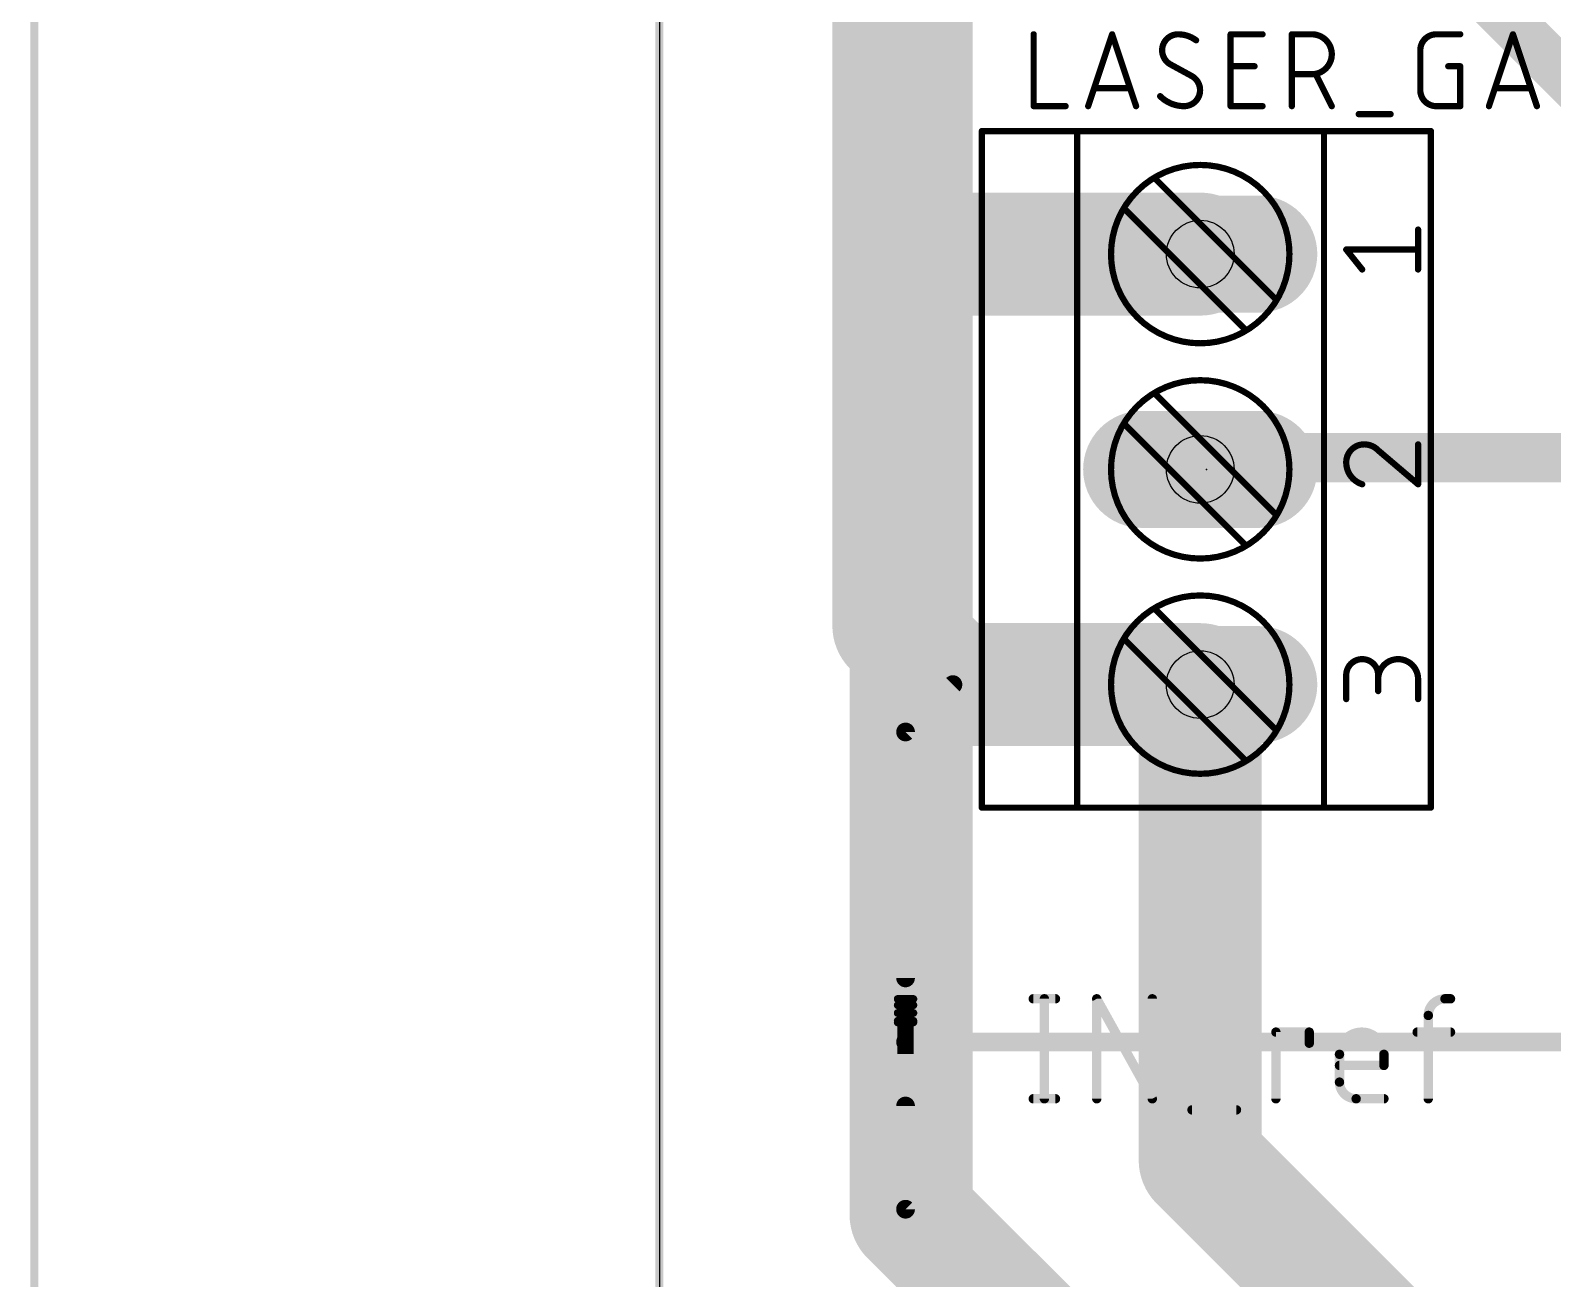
# Model space of a CAD drawing. Extents: x -13 to 157, y -166 to 8.
# Drawn here: x -10.22 to 14.52, y -45.85 to -25.55 of the extents above; entities that cross this region are included whole.
import ezdxf

# ---------------------------------------------------------------- set-up
doc = ezdxf.new("R2010")
doc.units = 0
for name, color, linetype in [('1', 12, 'CONTINUOUS'), ('16', 132, 'CONTINUOUS'), ('17', 110, 'CONTINUOUS'), ('20', 31, 'CONTINUOUS'), ('21', 253, 'CONTINUOUS'), ('23', 53, 'CONTINUOUS'), ('25', 253, 'CONTINUOUS'), ('29', 253, 'CONTINUOUS'), ('30', 253, 'CONTINUOUS'), ('44', 253, 'CONTINUOUS'), ('51', 253, 'CONTINUOUS')]:
    doc.layers.add(name, color=color, linetype=linetype)

# ---------------------------------------------------------------- blocks, each defined once
blk = doc.blocks.new('RECT')
blk.add_solid([(-0.5, -0.5), (0.5, -0.5), (-0.5, 0.5), (0.5, 0.5)])
blk = doc.blocks.new('LONGP100')
at = {"const_width": 1}
blk.add_lwpolyline([(-0.5, 0), (0.5, 0)], dxfattribs=at)
at = {"const_width": 0.5}
for points in [[(-0.5, 0.25, 1), (-0.5, -0.25)], [(0.5, -0.25, 1), (0.5, 0.25)]]:
    blk.add_lwpolyline(points, format="xyb", dxfattribs=at)

msp = doc.modelspace()

# ---------------------------------------------------------------- linework, layer by layer
at = {"layer": '1'}
for points, const_width in [([(3.81, -35.2298), (3.81, -24.13)], 2), ([(16.92, -28.5), (12.39, -23.97)], 0.8), ([(8.79, -32.6898), (8.9798, -32.5)], 0.8), ([(15.92, -32.5), (8.9798, -32.5)], 0.8), ([(4.77, -36.1898), (3.81, -35.2298)], 2), ([(8.79, -36.1898), (4.77, -36.1898)], 2), ([(4, -36.9598), (4.77, -36.1898)], 0.3048), ([(4, -40.9586), (4, -36.9598)], 0.3048), ([(3.873, -42.1905), (3.873, -41.2951)], 0.0127), ([(3.873, -41.2951), (4.127, -41.2951)], 0.0127), ([(3.873, -41.3004), (4.127, -41.3004)], 0.0127), ([(3.873, -41.3131), (4.127, -41.3131)], 0.0127), ([(3.873, -41.3258), (4.127, -41.3258)], 0.0127), ([(4.127, -41.2951), (4.127, -42.1905)], 0.0127), ([(3.873, -41.3385), (4.127, -41.3385)], 0.0127), ([(3.873, -41.3512), (4.127, -41.3512)], 0.0127), ([(3.873, -41.3639), (4.127, -41.3639)], 0.0127), ([(3.873, -41.3766), (4.127, -41.3766)], 0.0127), ([(3.873, -41.3893), (4.127, -41.3893)], 0.0127), ([(3.873, -41.402), (4.127, -41.402)], 0.0127), ([(3.873, -41.4147), (4.127, -41.4147)], 0.0127), ([(3.873, -41.4274), (4.127, -41.4274)], 0.0127), ([(3.873, -41.4401), (4.127, -41.4401)], 0.0127), ([(3.873, -41.4528), (4.127, -41.4528)], 0.0127), ([(3.873, -41.4655), (4.127, -41.4655)], 0.0127), ([(3.873, -41.4782), (4.127, -41.4782)], 0.0127), ([(3.873, -41.4909), (4.127, -41.4909)], 0.0127), ([(3.873, -41.5036), (4.127, -41.5036)], 0.0127), ([(3.873, -41.5163), (4.127, -41.5163)], 0.0127), ([(3.873, -41.529), (4.127, -41.529)], 0.0127), ([(3.873, -41.5417), (4.127, -41.5417)], 0.0127), ([(3.873, -41.5544), (4.127, -41.5544)], 0.0127), ([(3.873, -41.5671), (4.127, -41.5671)], 0.0127), ([(3.873, -41.5798), (4.127, -41.5798)], 0.0127), ([(3.873, -41.5925), (4.127, -41.5925)], 0.0127), ([(3.873, -41.6052), (4.127, -41.6052)], 0.0127), ([(3.873, -41.6179), (4.127, -41.6179)], 0.0127), ([(3.873, -41.6306), (4.127, -41.6306)], 0.0127), ([(3.873, -41.6433), (4.127, -41.6433)], 0.0127), ([(3.873, -41.656), (4.127, -41.656)], 0.0127), ([(3.873, -41.6687), (4.127, -41.6687)], 0.0127), ([(3.873, -41.6814), (4.127, -41.6814)], 0.0127), ([(3.873, -41.6941), (4.127, -41.6941)], 0.0127), ([(3.873, -41.7068), (4.127, -41.7068)], 0.0127), ([(3.873, -41.7195), (4.127, -41.7195)], 0.0127), ([(3.873, -41.7322), (4.127, -41.7322)], 0.0127), ([(3.873, -41.7449), (4.127, -41.7449)], 0.0127), ([(3.873, -41.7576), (4.127, -41.7576)], 0.0127), ([(3.873, -41.7703), (4.127, -41.7703)], 0.0127), ([(3.873, -41.783), (4.127, -41.783)], 0.0127), ([(3.873, -41.7957), (4.127, -41.7957)], 0.0127), ([(3.873, -41.8084), (4.127, -41.8084)], 0.0127), ([(4, -42), (15.42, -42)], 0.3048), ([(3.873, -41.8211), (4.127, -41.8211)], 0.0127), ([(3.873, -41.8338), (4.127, -41.8338)], 0.0127), ([(3.873, -41.8465), (4.127, -41.8465)], 0.0127), ([(3.873, -41.8592), (4.127, -41.8592)], 0.0127), ([(3.873, -41.8719), (4.127, -41.8719)], 0.0127), ([(3.873, -41.8846), (4.127, -41.8846)], 0.0127), ([(3.873, -41.8973), (4.127, -41.8973)], 0.0127), ([(3.873, -41.91), (4.127, -41.91)], 0.0127), ([(3.873, -41.9227), (4.127, -41.9227)], 0.0127), ([(3.873, -41.9354), (4.127, -41.9354)], 0.0127), ([(3.873, -41.9481), (4.127, -41.9481)], 0.0127), ([(3.873, -41.9608), (4.127, -41.9608)], 0.0127), ([(3.873, -41.9735), (4.127, -41.9735)], 0.0127), ([(3.873, -41.9862), (4.127, -41.9862)], 0.0127), ([(3.873, -41.9989), (4.127, -41.9989)], 0.0127), ([(3.873, -42.0116), (4.127, -42.0116)], 0.0127), ([(3.873, -42.0243), (4.127, -42.0243)], 0.0127), ([(3.873, -42.037), (4.127, -42.037)], 0.0127), ([(3.873, -42.0497), (4.127, -42.0497)], 0.0127), ([(3.873, -42.0624), (4.127, -42.0624)], 0.0127), ([(3.873, -42.0751), (4.127, -42.0751)], 0.0127), ([(3.873, -42.0878), (4.127, -42.0878)], 0.0127), ([(3.873, -42.1005), (4.127, -42.1005)], 0.0127), ([(3.873, -42.1132), (4.127, -42.1132)], 0.0127), ([(3.873, -42.1259), (4.127, -42.1259)], 0.0127), ([(3.873, -42.1386), (4.127, -42.1386)], 0.0127), ([(3.873, -42.1513), (4.127, -42.1513)], 0.0127), ([(3.873, -42.164), (4.127, -42.164)], 0.0127), ([(3.873, -42.1767), (4.127, -42.1767)], 0.0127), ([(3.873, -42.1894), (4.127, -42.1894)], 0.0127), ([(4.127, -42.1905), (3.873, -42.1905)], 0.0127), ([(4, -43.0414), (4, -44.7198)], 0.3048), ([(8.79, -49.5098), (4, -44.7198)], 0.3048)]:
    msp.add_lwpolyline(points, dxfattribs=dict(at, const_width=const_width))
for points, const_width in [([(8.9798, -32.3, 1), (8.9798, -32.7)], 0.4), ([(9.1212, -32.6414, 1), (8.8384, -32.3586)], 0.4), ([(8.6486, -32.5484, 1), (8.9314, -32.8312)], 0.4), ([(4.1636, -34.8762, 1), (3.4564, -35.5834)], 1), ([(3.31, -35.2298, 1), (4.31, -35.2298)], 1), ([(4.77, -35.6898, 1), (4.77, -36.6898)], 1), ([(4.4164, -36.5434, 1), (5.1236, -35.8362)], 1), ([(8.79, -36.6898, 1), (8.79, -35.6898)], 1), ([(4.8239, -36.2437, 1), (4.7161, -36.1359)], 0.1524), ([(4.0762, -36.9598, 1), (3.9238, -36.9598)], 0.1524), ([(3.9461, -36.9059, 1), (4.0539, -37.0137)], 0.1524), ([(3.9238, -40.9586, 1), (4.0762, -40.9586)], 0.1524), ([(3.8762, -41.2951, 1), (3.8698, -41.2951)], 0.0064), ([(3.873, -41.2972, 1), (3.873, -41.3036)], 0.0064), ([(3.873, -41.3099, 1), (3.873, -41.3163)], 0.0064), ([(3.873, -41.3226, 1), (3.873, -41.329)], 0.0064), ([(3.873, -41.292, 1), (3.873, -41.2983)], 0.0064), ([(4.1302, -41.2951, 1), (4.1238, -41.2951)], 0.0064), ([(4.127, -41.2983, 1), (4.127, -41.292)], 0.0064), ([(4.127, -41.3036, 1), (4.127, -41.2972)], 0.0064), ([(4.127, -41.3163, 1), (4.127, -41.3099)], 0.0064), ([(4.127, -41.329, 1), (4.127, -41.3226)], 0.0064), ([(3.873, -41.3353, 1), (3.873, -41.3417)], 0.0064), ([(3.873, -41.348, 1), (3.873, -41.3544)], 0.0064), ([(3.873, -41.3607, 1), (3.873, -41.3671)], 0.0064), ([(3.873, -41.3734, 1), (3.873, -41.3798)], 0.0064), ([(3.873, -41.3861, 1), (3.873, -41.3925)], 0.0064), ([(3.873, -41.3988, 1), (3.873, -41.4052)], 0.0064), ([(3.873, -41.4115, 1), (3.873, -41.4179)], 0.0064), ([(3.873, -41.4242, 1), (3.873, -41.4306)], 0.0064), ([(3.873, -41.4369, 1), (3.873, -41.4433)], 0.0064), ([(3.873, -41.4496, 1), (3.873, -41.456)], 0.0064), ([(3.873, -41.4623, 1), (3.873, -41.4687)], 0.0064), ([(3.873, -41.475, 1), (3.873, -41.4814)], 0.0064), ([(3.873, -41.4877, 1), (3.873, -41.4941)], 0.0064), ([(3.873, -41.5004, 1), (3.873, -41.5068)], 0.0064), ([(3.873, -41.5131, 1), (3.873, -41.5195)], 0.0064), ([(3.873, -41.5258, 1), (3.873, -41.5322)], 0.0064), ([(3.873, -41.5385, 1), (3.873, -41.5449)], 0.0064), ([(3.873, -41.5512, 1), (3.873, -41.5576)], 0.0064), ([(3.873, -41.5639, 1), (3.873, -41.5703)], 0.0064), ([(4.127, -41.3417, 1), (4.127, -41.3353)], 0.0064), ([(4.127, -41.3544, 1), (4.127, -41.348)], 0.0064), ([(4.127, -41.3671, 1), (4.127, -41.3607)], 0.0064), ([(4.127, -41.3798, 1), (4.127, -41.3734)], 0.0064), ([(4.127, -41.3925, 1), (4.127, -41.3861)], 0.0064), ([(4.127, -41.4052, 1), (4.127, -41.3988)], 0.0064), ([(4.127, -41.4179, 1), (4.127, -41.4115)], 0.0064), ([(4.127, -41.4306, 1), (4.127, -41.4242)], 0.0064), ([(4.127, -41.4433, 1), (4.127, -41.4369)], 0.0064), ([(4.127, -41.456, 1), (4.127, -41.4496)], 0.0064), ([(4.127, -41.4687, 1), (4.127, -41.4623)], 0.0064), ([(4.127, -41.4814, 1), (4.127, -41.475)], 0.0064), ([(4.127, -41.4941, 1), (4.127, -41.4877)], 0.0064), ([(4.127, -41.5068, 1), (4.127, -41.5004)], 0.0064), ([(4.127, -41.5195, 1), (4.127, -41.5131)], 0.0064), ([(4.127, -41.5322, 1), (4.127, -41.5258)], 0.0064), ([(4.127, -41.5449, 1), (4.127, -41.5385)], 0.0064), ([(4.127, -41.5576, 1), (4.127, -41.5512)], 0.0064), ([(4.127, -41.5703, 1), (4.127, -41.5639)], 0.0064), ([(3.873, -41.5766, 1), (3.873, -41.583)], 0.0064), ([(3.873, -41.5893, 1), (3.873, -41.5957)], 0.0064), ([(3.873, -41.602, 1), (3.873, -41.6084)], 0.0064), ([(3.873, -41.6147, 1), (3.873, -41.6211)], 0.0064), ([(3.873, -41.6274, 1), (3.873, -41.6338)], 0.0064), ([(3.873, -41.6401, 1), (3.873, -41.6465)], 0.0064), ([(3.873, -41.6528, 1), (3.873, -41.6592)], 0.0064), ([(3.873, -41.6655, 1), (3.873, -41.6719)], 0.0064), ([(3.873, -41.6782, 1), (3.873, -41.6846)], 0.0064), ([(3.873, -41.6909, 1), (3.873, -41.6973)], 0.0064), ([(3.873, -41.7036, 1), (3.873, -41.71)], 0.0064), ([(3.873, -41.7163, 1), (3.873, -41.7227)], 0.0064), ([(3.873, -41.729, 1), (3.873, -41.7354)], 0.0064), ([(3.873, -41.7417, 1), (3.873, -41.7481)], 0.0064), ([(3.873, -41.7544, 1), (3.873, -41.7608)], 0.0064), ([(3.873, -41.7671, 1), (3.873, -41.7735)], 0.0064), ([(3.873, -41.7798, 1), (3.873, -41.7862)], 0.0064), ([(3.873, -41.7925, 1), (3.873, -41.7989)], 0.0064), ([(3.873, -41.8052, 1), (3.873, -41.8116)], 0.0064), ([(4.127, -41.583, 1), (4.127, -41.5766)], 0.0064), ([(4.127, -41.5957, 1), (4.127, -41.5893)], 0.0064), ([(4.127, -41.6084, 1), (4.127, -41.602)], 0.0064), ([(4.127, -41.6211, 1), (4.127, -41.6147)], 0.0064), ([(4.127, -41.6338, 1), (4.127, -41.6274)], 0.0064), ([(4.127, -41.6465, 1), (4.127, -41.6401)], 0.0064), ([(4.127, -41.6592, 1), (4.127, -41.6528)], 0.0064), ([(4.127, -41.6719, 1), (4.127, -41.6655)], 0.0064), ([(4.127, -41.6846, 1), (4.127, -41.6782)], 0.0064), ([(4.127, -41.6973, 1), (4.127, -41.6909)], 0.0064), ([(4.127, -41.71, 1), (4.127, -41.7036)], 0.0064), ([(4.127, -41.7227, 1), (4.127, -41.7163)], 0.0064), ([(4.127, -41.7354, 1), (4.127, -41.729)], 0.0064), ([(4.127, -41.7481, 1), (4.127, -41.7417)], 0.0064), ([(4.127, -41.7608, 1), (4.127, -41.7544)], 0.0064), ([(4.127, -41.7735, 1), (4.127, -41.7671)], 0.0064), ([(4.127, -41.7862, 1), (4.127, -41.7798)], 0.0064), ([(4.127, -41.7989, 1), (4.127, -41.7925)], 0.0064), ([(4.127, -41.8116, 1), (4.127, -41.8052)], 0.0064), ([(4, -41.9238, 1), (4, -42.0762)], 0.1524), ([(3.873, -41.8179, 1), (3.873, -41.8243)], 0.0064), ([(3.873, -41.8306, 1), (3.873, -41.837)], 0.0064), ([(3.873, -41.8433, 1), (3.873, -41.8497)], 0.0064), ([(3.873, -41.856, 1), (3.873, -41.8624)], 0.0064), ([(3.873, -41.8687, 1), (3.873, -41.8751)], 0.0064), ([(3.873, -41.8814, 1), (3.873, -41.8878)], 0.0064), ([(3.873, -41.8941, 1), (3.873, -41.9005)], 0.0064), ([(3.873, -41.9068, 1), (3.873, -41.9132)], 0.0064), ([(3.873, -41.9195, 1), (3.873, -41.9259)], 0.0064), ([(3.873, -41.9322, 1), (3.873, -41.9386)], 0.0064), ([(3.873, -41.9449, 1), (3.873, -41.9513)], 0.0064), ([(3.873, -41.9576, 1), (3.873, -41.964)], 0.0064), ([(3.873, -41.9703, 1), (3.873, -41.9767)], 0.0064), ([(3.873, -41.983, 1), (3.873, -41.9894)], 0.0064), ([(3.873, -41.9957, 1), (3.873, -42.0021)], 0.0064), ([(3.873, -42.0084, 1), (3.873, -42.0148)], 0.0064), ([(3.873, -42.0211, 1), (3.873, -42.0275)], 0.0064), ([(3.873, -42.0338, 1), (3.873, -42.0402)], 0.0064), ([(3.873, -42.0465, 1), (3.873, -42.0529)], 0.0064), ([(3.873, -42.0592, 1), (3.873, -42.0656)], 0.0064), ([(4.127, -41.8243, 1), (4.127, -41.8179)], 0.0064), ([(4.127, -41.837, 1), (4.127, -41.8306)], 0.0064), ([(4.127, -41.8497, 1), (4.127, -41.8433)], 0.0064), ([(4.127, -41.8624, 1), (4.127, -41.856)], 0.0064), ([(4.127, -41.8751, 1), (4.127, -41.8687)], 0.0064), ([(4.127, -41.8878, 1), (4.127, -41.8814)], 0.0064), ([(4.127, -41.9005, 1), (4.127, -41.8941)], 0.0064), ([(4.127, -41.9132, 1), (4.127, -41.9068)], 0.0064), ([(4.127, -41.9259, 1), (4.127, -41.9195)], 0.0064), ([(4.127, -41.9386, 1), (4.127, -41.9322)], 0.0064), ([(4.127, -41.9513, 1), (4.127, -41.9449)], 0.0064), ([(4.127, -41.964, 1), (4.127, -41.9576)], 0.0064), ([(4.127, -41.9767, 1), (4.127, -41.9703)], 0.0064), ([(4.127, -41.9894, 1), (4.127, -41.983)], 0.0064), ([(4.127, -42.0021, 1), (4.127, -41.9957)], 0.0064), ([(4.127, -42.0148, 1), (4.127, -42.0084)], 0.0064), ([(4.127, -42.0275, 1), (4.127, -42.0211)], 0.0064), ([(4.127, -42.0402, 1), (4.127, -42.0338)], 0.0064), ([(4.127, -42.0529, 1), (4.127, -42.0465)], 0.0064), ([(4.127, -42.0656, 1), (4.127, -42.0592)], 0.0064), ([(3.873, -42.0719, 1), (3.873, -42.0783)], 0.0064), ([(3.873, -42.0846, 1), (3.873, -42.091)], 0.0064), ([(3.873, -42.0973, 1), (3.873, -42.1037)], 0.0064), ([(3.873, -42.11, 1), (3.873, -42.1164)], 0.0064), ([(3.873, -42.1227, 1), (3.873, -42.1291)], 0.0064), ([(3.873, -42.1354, 1), (3.873, -42.1418)], 0.0064), ([(3.873, -42.1481, 1), (3.873, -42.1545)], 0.0064), ([(3.873, -42.1608, 1), (3.873, -42.1672)], 0.0064), ([(3.873, -42.1735, 1), (3.873, -42.1799)], 0.0064), ([(3.873, -42.1862, 1), (3.873, -42.1926)], 0.0064), ([(3.873, -42.1873, 1), (3.873, -42.1937)], 0.0064), ([(3.8698, -42.1905, 1), (3.8762, -42.1905)], 0.0064), ([(4.1238, -42.1905, 1), (4.1302, -42.1905)], 0.0064), ([(4.127, -42.0783, 1), (4.127, -42.0719)], 0.0064), ([(4.127, -42.091, 1), (4.127, -42.0846)], 0.0064), ([(4.127, -42.1037, 1), (4.127, -42.0973)], 0.0064), ([(4.127, -42.1164, 1), (4.127, -42.11)], 0.0064), ([(4.127, -42.1291, 1), (4.127, -42.1227)], 0.0064), ([(4.127, -42.1418, 1), (4.127, -42.1354)], 0.0064), ([(4.127, -42.1545, 1), (4.127, -42.1481)], 0.0064), ([(4.127, -42.1672, 1), (4.127, -42.1608)], 0.0064), ([(4.127, -42.1799, 1), (4.127, -42.1735)], 0.0064), ([(4.127, -42.1926, 1), (4.127, -42.1862)], 0.0064), ([(4.127, -42.1937, 1), (4.127, -42.1873)], 0.0064), ([(4.0762, -43.0414, 1), (3.9238, -43.0414)], 0.1524), ([(4.0539, -44.6659, 1), (3.9461, -44.7737)], 0.1524), ([(3.9238, -44.7198, 1), (4.0762, -44.7198)], 0.1524)]:
    msp.add_lwpolyline(points, format="xyb", dxfattribs=dict(at, const_width=const_width))
at = {"layer": '16', "const_width": 2}
for points in [[(4.09, -29), (4.09, -18.6578)], [(4.09, -44.8098), (4.09, -29)], [(4.2798, -29.1898), (4.09, -29)], [(8.79, -29.1898), (4.2798, -29.1898)], [(8.79, -36.1898), (8.79, -43.9222)], [(8.79, -43.9222), (12.99, -48.1222)], [(8.79, -49.5098), (4.09, -44.8098)]]:
    msp.add_lwpolyline(points, dxfattribs=at)
at = {"layer": '16', "const_width": 1}
for points in [[(4.4436, -28.6464, 1), (3.7364, -29.3536)], [(4.59, -29, 1), (3.59, -29)], [(4.2798, -28.6898, 1), (4.2798, -29.6898)], [(8.79, -29.6898, 1), (8.79, -28.6898)], [(3.9262, -29.5434, 1), (4.6334, -28.8362)], [(3.59, -29, 1), (4.59, -29)], [(9.29, -36.1898, 1), (8.29, -36.1898)], [(9.1436, -43.5686, 1), (8.4364, -44.2757)], [(8.29, -43.9222, 1), (9.29, -43.9222)], [(4.4436, -44.4562, 1), (3.7364, -45.1634)], [(3.59, -44.8098, 1), (4.59, -44.8098)]]:
    msp.add_lwpolyline(points, format="xyb", dxfattribs=at)
at = {"layer": '20'}
msp.add_line((0, 0), (0, -132), dxfattribs=at)
at = {"layer": '21', "const_width": 0.1016}
for points in [[(5.24, -27.1898), (5.24, -38.1898)], [(5.54, -27.1898), (5.24, -27.1898)], [(5.979, -27.1898), (5.54, -27.1898)], [(6.7907, -27.1898), (5.979, -27.1898)], [(6.7907, -38.1898), (6.7907, -27.1898)], [(7.2737, -27.1898), (6.7907, -27.1898)], [(7.2737, -27.1898), (10.3267, -27.1898)], [(10.8023, -27.1898), (10.3267, -27.1898)], [(12.54, -27.1898), (10.8023, -27.1898)], [(10.8023, -27.1898), (10.8023, -38.1898)], [(12.54, -27.1898), (12.54, -38.1898)], [(12.3317, -29.4397), (12.3317, -28.7906)], [(11.4229, -29.4397), (11.1633, -29.1152)], [(11.1633, -29.1152), (12.3317, -29.1152)], [(9.501, -30.3958), (9.495, -30.3898)], [(11.6826, -32.3805), (12.3317, -32.9322)], [(12.3317, -32.9322), (12.3317, -32.2831)], [(9.501, -33.8958), (9.495, -33.8898)], [(11.1633, -36.4247), (11.1633, -36.0352)], [(11.6826, -36.0352), (11.6826, -36.2949)], [(12.3317, -36.4247), (12.3317, -36.1002)], [(9.501, -37.3958), (9.495, -37.3898)], [(5.54, -38.1898), (5.24, -38.1898)], [(5.979, -38.1898), (5.54, -38.1898)], [(6.7907, -38.1898), (5.979, -38.1898)], [(7.2737, -38.1898), (6.7907, -38.1898)], [(7.2737, -38.1898), (10.3267, -38.1898)], [(10.3267, -38.1898), (10.8023, -38.1898)], [(12.54, -38.1898), (10.8023, -38.1898)]]:
    msp.add_lwpolyline(points, dxfattribs=at)
at = {"layer": '21'}
for points, const_width in [([(5.2654, -27.1898, 1), (5.2146, -27.1898)], 0.0508), ([(5.24, -27.1644, 1), (5.24, -27.2152)], 0.0508), ([(5.54, -27.1644, 1), (5.54, -27.2152)], 0.0508), ([(5.54, -27.2152, 1), (5.54, -27.1644)], 0.0508), ([(5.979, -27.1644, 1), (5.979, -27.2152)], 0.0508), ([(5.979, -27.2152, 1), (5.979, -27.1644)], 0.0508), ([(6.8161, -27.1898, 1), (6.7653, -27.1898)], 0.0508), ([(6.7907, -27.1644, 1), (6.7907, -27.2152)], 0.0508), ([(6.7907, -27.2152, 1), (6.7907, -27.1644)], 0.0508), ([(7.2737, -27.1644, 1), (7.2737, -27.2152)], 0.0508), ([(7.2737, -27.2152, 1), (7.2737, -27.1644)], 0.0508), ([(10.3267, -27.1644, 1), (10.3267, -27.2152)], 0.0508), ([(10.3267, -27.2152, 1), (10.3267, -27.1644)], 0.0508), ([(10.8023, -27.1644, 1), (10.8023, -27.2152)], 0.0508), ([(10.8277, -27.1898, 1), (10.7769, -27.1898)], 0.0508), ([(10.8023, -27.2152, 1), (10.8023, -27.1644)], 0.0508), ([(12.5654, -27.1898, 1), (12.5146, -27.1898)], 0.0508), ([(12.54, -27.2152, 1), (12.54, -27.1644)], 0.0508), ([(8.79, -30.6398, 1), (8.79, -27.7398, 1), (8.79, -30.6398)], 0.1016), ([(12.3571, -28.7906, 1), (12.3063, -28.7906)], 0.0508), ([(11.1831, -29.0993, 1), (11.1435, -29.131)], 0.0508), ([(11.1633, -29.0898, 1), (11.1633, -29.1406)], 0.0508), ([(12.3317, -29.1406, 1), (12.3317, -29.0898)], 0.0508), ([(11.4031, -29.4556, 1), (11.4428, -29.4238)], 0.0508), ([(12.3063, -29.4397, 1), (12.3571, -29.4397)], 0.0508), ([(9.513, -30.3718, 1), (9.477, -30.4078)], 0.0508), ([(9.483, -30.4138, 1), (9.519, -30.3778)], 0.0508), ([(8.79, -34.1398, 1), (8.79, -31.2398, 1), (8.79, -34.1398)], 0.1016), ([(11.4554, -32.2831, 0.4142), (11.1633, -32.5752)], 0.1016), ([(11.6826, -32.3805, 0.2053), (11.4554, -32.2831)], 0.1016), ([(11.4554, -32.2577, 1), (11.4554, -32.3085)], 0.0508), ([(11.4554, -32.3085, 1), (11.4554, -32.2577)], 0.0508), ([(11.699, -32.3611, 1), (11.6661, -32.3998)], 0.0508), ([(11.6642, -32.398, 1), (11.701, -32.3629)], 0.0508), ([(12.3571, -32.2831, 1), (12.3063, -32.2831)], 0.0508), ([(11.1633, -32.5752, 0.3252), (11.4229, -32.9322)], 0.1016), ([(11.1887, -32.5752, 1), (11.1379, -32.5752)], 0.0508), ([(11.1379, -32.5752, 1), (11.1887, -32.5752)], 0.0508), ([(11.4151, -32.9564, 1), (11.4308, -32.908)], 0.0508), ([(12.3063, -32.9322, 1), (12.3571, -32.9322)], 0.0508), ([(12.3152, -32.9516, 1), (12.3482, -32.9129)], 0.0508), ([(9.513, -33.8718, 1), (9.477, -33.9078)], 0.0508), ([(9.483, -33.9138, 1), (9.519, -33.8778)], 0.0508), ([(8.79, -37.6398, 1), (8.79, -34.7398, 1), (8.79, -37.6398)], 0.1016), ([(11.6826, -36.0352, 1), (11.1633, -36.0352)], 0.1016), ([(12.3317, -36.1002, 1), (11.6826, -36.1002)], 0.1016), ([(11.1887, -36.0352, 1), (11.1379, -36.0352)], 0.0508), ([(11.1379, -36.0352, 1), (11.1887, -36.0352)], 0.0508), ([(11.708, -36.0352, 1), (11.6572, -36.0352)], 0.0508), ([(11.6572, -36.0352, 1), (11.708, -36.0352)], 0.0508), ([(11.6572, -36.1002, 1), (11.708, -36.1002)], 0.0508), ([(12.3571, -36.1002, 1), (12.3063, -36.1002)], 0.0508), ([(12.3063, -36.1002, 1), (12.3571, -36.1002)], 0.0508), ([(11.6572, -36.2949, 1), (11.708, -36.2949)], 0.0508), ([(11.1379, -36.4247, 1), (11.1887, -36.4247)], 0.0508), ([(12.3063, -36.4247, 1), (12.3571, -36.4247)], 0.0508), ([(9.513, -37.3718, 1), (9.477, -37.4078)], 0.0508), ([(9.483, -37.4138, 1), (9.519, -37.3778)], 0.0508), ([(5.24, -38.1644, 1), (5.24, -38.2152)], 0.0508), ([(5.2146, -38.1898, 1), (5.2654, -38.1898)], 0.0508), ([(5.54, -38.1644, 1), (5.54, -38.2152)], 0.0508), ([(5.54, -38.2152, 1), (5.54, -38.1644)], 0.0508), ([(5.979, -38.1644, 1), (5.979, -38.2152)], 0.0508), ([(5.979, -38.2152, 1), (5.979, -38.1644)], 0.0508), ([(6.7907, -38.1644, 1), (6.7907, -38.2152)], 0.0508), ([(6.7653, -38.1898, 1), (6.8161, -38.1898)], 0.0508), ([(6.7907, -38.2152, 1), (6.7907, -38.1644)], 0.0508), ([(7.2737, -38.1644, 1), (7.2737, -38.2152)], 0.0508), ([(7.2737, -38.2152, 1), (7.2737, -38.1644)], 0.0508), ([(10.3267, -38.1644, 1), (10.3267, -38.2152)], 0.0508), ([(10.3267, -38.2152, 1), (10.3267, -38.1644)], 0.0508), ([(10.8023, -38.1644, 1), (10.8023, -38.2152)], 0.0508), ([(10.7769, -38.1898, 1), (10.8277, -38.1898)], 0.0508), ([(10.8023, -38.2152, 1), (10.8023, -38.1644)], 0.0508), ([(12.5146, -38.1898, 1), (12.5654, -38.1898)], 0.0508), ([(12.54, -38.2152, 1), (12.54, -38.1644)], 0.0508)]:
    msp.add_lwpolyline(points, format="xyb", dxfattribs=dict(at, const_width=const_width))
at = {"layer": '23'}
for p in [(8.89, -32.6898), (4, -42)]:
    msp.add_point(p, dxfattribs=at)
at = {"layer": '25'}
for points, const_width in [([(6.0833, -25.6156), (6.0833, -26.784)], 0.1016), ([(6.9686, -26.784), (7.3581, -25.6156)], 0.1016), ([(7.3581, -25.6156), (7.7476, -26.784)], 0.1016), ([(9.2837, -26.784), (9.2837, -25.6156)], 0.1016), ([(9.2837, -25.6156), (9.803, -25.6156)], 0.1016), ([(10.2794, -26.784), (10.2794, -25.6156)], 0.1016), ([(10.2794, -25.6156), (10.604, -25.6156)], 0.1016), ([(12.6272, -25.6156), (13.0166, -25.6156)], 0.1016), ([(13.4837, -26.784), (13.8732, -25.6156)], 0.1016), ([(13.8732, -25.6156), (14.2627, -26.784)], 0.1016), ([(12.3675, -26.5244), (12.3675, -25.8752)], 0.1016), ([(8.6577, -26.2972), (8.3007, -26.1024)], 0.1016), ([(9.2837, -26.1349), (9.6732, -26.1349)], 0.1016), ([(10.604, -26.2647), (10.2794, -26.2647)], 0.1016), ([(10.9285, -26.784), (10.6689, -26.2647)], 0.1016), ([(12.8219, -26.1349), (13.0166, -26.1349)], 0.1016), ([(13.0166, -26.1349), (13.0166, -26.784)], 0.1016), ([(7.6502, -26.4919), (7.066, -26.4919)], 0.1016), ([(14.1653, -26.4919), (13.5811, -26.4919)], 0.1016), ([(6.0833, -26.784), (6.6026, -26.784)], 0.1016), ([(9.803, -26.784), (9.2837, -26.784)], 0.1016), ([(11.3656, -26.9138), (11.8849, -26.9138)], 0.1016), ([(13.0166, -26.784), (12.6272, -26.784)], 0.1016), ([(6.0762, -41.2982), (6.4374, -41.2982)], 0.1524), ([(6.2568, -41.2982), (6.2568, -42.9238)], 0.1524), ([(7.1079, -42.9238), (7.1079, -41.2982)], 0.1524), ([(7.1079, -41.2982), (8.011, -42.9238)], 0.1524), ([(8.011, -42.9238), (8.011, -41.2982)], 0.1524), ([(12.7683, -41.2982), (12.8586, -41.2982)], 0.1524), ([(12.4974, -42.9238), (12.4974, -41.5691)], 0.1524), ([(10.0203, -42.9238), (10.0203, -41.8401)], 0.1524), ([(10.0203, -41.8401), (10.5622, -41.8401)], 0.1524), ([(10.5622, -41.8401), (10.5622, -42.0207)], 0.1524), ([(12.3167, -41.8401), (12.8586, -41.8401)], 0.1524), ([(11.0539, -42.6529), (11.0539, -42.2013)], 0.1524), ([(11.7764, -42.3819), (11.0539, -42.3819)], 0.1524), ([(11.7764, -42.2013), (11.7764, -42.3819)], 0.1524), ([(6.0762, -42.9238), (6.4374, -42.9238)], 0.1524), ([(8.6571, -43.1044), (9.3796, -43.1044)], 0.1524), ([(11.7764, -42.9238), (11.3248, -42.9238)], 0.1524)]:
    msp.add_lwpolyline(points, dxfattribs=dict(at, const_width=const_width))
for points, const_width in [([(6.1087, -25.6156, 1), (6.0579, -25.6156)], 0.0508), ([(7.3822, -25.6076, 1), (7.334, -25.6236)], 0.0508), ([(7.3822, -25.6236, 1), (7.334, -25.6076)], 0.0508), ([(8.4305, -25.6156, 0.4142), (8.1709, -25.8752)], 0.1016), ([(8.7226, -25.713, 0.1623), (8.4305, -25.6156)], 0.1016), ([(8.4305, -25.5902, 1), (8.4305, -25.641)], 0.0508), ([(8.4305, -25.641, 1), (8.4305, -25.5902)], 0.0508), ([(8.7074, -25.7333, 1), (8.7379, -25.6926)], 0.0508), ([(9.3091, -25.6156, 1), (9.2583, -25.6156)], 0.0508), ([(9.2837, -25.5902, 1), (9.2837, -25.641)], 0.0508), ([(9.803, -25.641, 1), (9.803, -25.5902)], 0.0508), ([(10.3048, -25.6156, 1), (10.254, -25.6156)], 0.0508), ([(10.2794, -25.5902, 1), (10.2794, -25.641)], 0.0508), ([(10.604, -26.2647, 1), (10.604, -25.6156)], 0.1016), ([(10.604, -25.5902, 1), (10.604, -25.641)], 0.0508), ([(10.604, -25.641, 1), (10.604, -25.5902)], 0.0508), ([(12.6272, -25.6156, 0.4142), (12.3675, -25.8752)], 0.1016), ([(12.6272, -25.5902, 1), (12.6272, -25.641)], 0.0508), ([(12.6272, -25.641, 1), (12.6272, -25.5902)], 0.0508), ([(13.0166, -25.641, 1), (13.0166, -25.5902)], 0.0508), ([(13.8973, -25.6076, 1), (13.8491, -25.6236)], 0.0508), ([(13.8973, -25.6236, 1), (13.8491, -25.6076)], 0.0508), ([(8.1709, -25.8752, 0.2656), (8.3007, -26.1024)], 0.1016), ([(8.1963, -25.8752, 1), (8.1455, -25.8752)], 0.0508), ([(8.1455, -25.8752, 1), (8.1963, -25.8752)], 0.0508), ([(12.3929, -25.8752, 1), (12.3421, -25.8752)], 0.0508), ([(12.3421, -25.8752, 1), (12.3929, -25.8752)], 0.0508), ([(8.3129, -26.0801, 1), (8.2886, -26.1247)], 0.0508), ([(8.2878, -26.1243, 1), (8.3136, -26.0806)], 0.0508), ([(9.2837, -26.1095, 1), (9.2837, -26.1603)], 0.0508), ([(9.6732, -26.1603, 1), (9.6732, -26.1095)], 0.0508), ([(10.2794, -26.2393, 1), (10.2794, -26.2901)], 0.0508), ([(10.604, -26.2393, 1), (10.604, -26.2901)], 0.0508), ([(10.604, -26.2901, 1), (10.604, -26.2393)], 0.0508), ([(10.6916, -26.2534, 1), (10.6461, -26.2761)], 0.0508), ([(12.8219, -26.1095, 1), (12.8219, -26.1603)], 0.0508), ([(13.042, -26.1349, 1), (12.9912, -26.1349)], 0.0508), ([(13.0166, -26.1603, 1), (13.0166, -26.1095)], 0.0508), ([(7.066, -26.4665, 1), (7.066, -26.5173)], 0.0508), ([(7.6502, -26.5173, 1), (7.6502, -26.4665)], 0.0508), ([(8.5279, -26.784, 0.4142), (8.7876, -26.5244)], 0.1016), ([(8.7876, -26.5244, 0.2656), (8.6577, -26.2972)], 0.1016), ([(8.6706, -26.2753, 1), (8.6448, -26.3191)], 0.0508), ([(8.6456, -26.3195, 1), (8.6699, -26.2749)], 0.0508), ([(8.813, -26.5244, 1), (8.7622, -26.5244)], 0.0508), ([(12.3675, -26.5244, 0.4142), (12.6272, -26.784)], 0.1016), ([(12.3929, -26.5244, 1), (12.3421, -26.5244)], 0.0508), ([(13.5811, -26.4665, 1), (13.5811, -26.5173)], 0.0508), ([(14.1653, -26.5173, 1), (14.1653, -26.4665)], 0.0508), ([(8.1384, -26.6217, 0.2), (8.5279, -26.784)], 0.1016), ([(8.1565, -26.6038, 1), (8.1204, -26.6396)], 0.0508), ([(8.7622, -26.5244, 1), (8.8129, -26.5244)], 0.0508), ([(12.3421, -26.5244, 1), (12.3929, -26.5244)], 0.0508), ([(6.0833, -26.7586, 1), (6.0833, -26.8094)], 0.0508), ([(6.0579, -26.784, 1), (6.1087, -26.784)], 0.0508), ([(6.6026, -26.8094, 1), (6.6026, -26.7586)], 0.0508), ([(6.9445, -26.776, 1), (6.9927, -26.792)], 0.0508), ([(7.7235, -26.792, 1), (7.7717, -26.776)], 0.0508), ([(8.5279, -26.7586, 1), (8.5279, -26.8094)], 0.0508), ([(8.5279, -26.8094, 1), (8.5279, -26.7586)], 0.0508), ([(9.2837, -26.7586, 1), (9.2837, -26.8094)], 0.0508), ([(9.2583, -26.784, 1), (9.3091, -26.784)], 0.0508), ([(9.803, -26.8094, 1), (9.803, -26.7586)], 0.0508), ([(10.254, -26.784, 1), (10.3048, -26.784)], 0.0508), ([(10.9058, -26.7954, 1), (10.9512, -26.7726)], 0.0508), ([(11.3656, -26.8884, 1), (11.3656, -26.9392)], 0.0508), ([(11.8849, -26.9392, 1), (11.8849, -26.8884)], 0.0508), ([(12.6272, -26.7586, 1), (12.6272, -26.8094)], 0.0508), ([(12.6272, -26.8094, 1), (12.6272, -26.7586)], 0.0508), ([(12.9912, -26.784, 1), (13.042, -26.784)], 0.0508), ([(13.0166, -26.8094, 1), (13.0166, -26.7586)], 0.0508), ([(13.4596, -26.776, 1), (13.5078, -26.792)], 0.0508), ([(14.2386, -26.792, 1), (14.2867, -26.776)], 0.0508), ([(6.0762, -41.2601, 1), (6.0762, -41.3363)], 0.0762), ([(6.2949, -41.2982, 1), (6.2187, -41.2982)], 0.0762), ([(6.4374, -41.3363, 1), (6.4374, -41.2601)], 0.0762), ([(7.146, -41.2982, 1), (7.0698, -41.2982)], 0.0762), ([(7.1412, -41.2797, 1), (7.0746, -41.3167)], 0.0762), ([(8.0491, -41.2982, 1), (7.9729, -41.2982)], 0.0762), ([(12.7683, -41.2982, 0.4142), (12.4974, -41.5691)], 0.1524), ([(12.7683, -41.2601, 1), (12.7683, -41.3363)], 0.0762), ([(12.7683, -41.3363, 1), (12.7683, -41.2601)], 0.0762), ([(12.8586, -41.3363, 1), (12.8586, -41.2601)], 0.0762), ([(12.5355, -41.5691, 1), (12.4593, -41.5691)], 0.0762), ([(12.4593, -41.5691, 1), (12.5355, -41.5691)], 0.0762), ([(10.0584, -41.8401, 1), (9.9822, -41.8401)], 0.0762), ([(10.0203, -41.802, 1), (10.0203, -41.8782)], 0.0762), ([(10.6003, -41.8401, 1), (10.5241, -41.8401)], 0.0762), ([(10.5622, -41.8782, 1), (10.5622, -41.802)], 0.0762), ([(11.7764, -42.2013, 1), (11.0539, -42.2013)], 0.1524), ([(12.3167, -41.802, 1), (12.3167, -41.8782)], 0.0762), ([(12.8586, -41.8782, 1), (12.8586, -41.802)], 0.0762), ([(10.5241, -42.0207, 1), (10.6003, -42.0207)], 0.0762), ([(11.092, -42.2013, 1), (11.0158, -42.2013)], 0.0762), ([(11.0158, -42.2013, 1), (11.092, -42.2013)], 0.0762), ([(11.0539, -42.3438, 1), (11.0539, -42.42)], 0.0762), ([(11.8145, -42.2013, 1), (11.7383, -42.2013)], 0.0762), ([(11.7383, -42.2013, 1), (11.8145, -42.2013)], 0.0762), ([(11.7764, -42.42, 1), (11.7764, -42.3438)], 0.0762), ([(11.7383, -42.3819, 1), (11.8145, -42.3819)], 0.0762), ([(11.0539, -42.6529, 0.4142), (11.3248, -42.9238)], 0.1524), ([(11.092, -42.6529, 1), (11.0158, -42.6529)], 0.0762), ([(11.0158, -42.6529, 1), (11.092, -42.6529)], 0.0762), ([(6.0762, -42.8857, 1), (6.0762, -42.9619)], 0.0762), ([(6.2187, -42.9238, 1), (6.2949, -42.9238)], 0.0762), ([(6.4374, -42.9619, 1), (6.4374, -42.8857)], 0.0762), ([(7.0698, -42.9238, 1), (7.146, -42.9238)], 0.0762), ([(7.9729, -42.9238, 1), (8.0491, -42.9238)], 0.0762), ([(7.9777, -42.9423, 1), (8.0443, -42.9053)], 0.0762), ([(8.6571, -43.0663, 1), (8.6571, -43.1425)], 0.0762), ([(9.3796, -43.1425, 1), (9.3796, -43.0663)], 0.0762), ([(9.9822, -42.9238, 1), (10.0584, -42.9238)], 0.0762), ([(11.3248, -42.8857, 1), (11.3248, -42.9619)], 0.0762), ([(11.3248, -42.9619, 1), (11.3248, -42.8857)], 0.0762), ([(11.7764, -42.9619, 1), (11.7764, -42.8857)], 0.0762), ([(12.4593, -42.9238, 1), (12.5355, -42.9238)], 0.0762)]:
    msp.add_lwpolyline(points, format="xyb", dxfattribs=dict(at, const_width=const_width))
at = {"layer": '29', "const_width": 0.127}
for points in [[(3.873, -41.6825), (3.873, -41.3015)], [(3.873, -41.3015), (4.127, -41.3015)], [(4.127, -41.3015), (4.127, -41.6825)], [(3.873, -41.402), (4.127, -41.402)], [(3.873, -41.529), (4.127, -41.529)], [(3.873, -41.656), (4.127, -41.656)], [(4.127, -41.6825), (3.873, -41.6825)]]:
    msp.add_lwpolyline(points, dxfattribs=at)
at = {"layer": '29', "const_width": 0.0635}
for points in [[(3.873, -41.2698, 1), (3.873, -41.3333)], [(3.9048, -41.3015, 1), (3.8413, -41.3015)], [(4.1587, -41.3015, 1), (4.0953, -41.3015)], [(4.127, -41.3333, 1), (4.127, -41.2698)], [(3.873, -41.3702, 1), (3.873, -41.4338)], [(3.873, -41.4973, 1), (3.873, -41.5608)], [(4.127, -41.4338, 1), (4.127, -41.3702)], [(4.127, -41.5608, 1), (4.127, -41.4973)], [(3.873, -41.6242, 1), (3.873, -41.6878)], [(3.873, -41.6508, 1), (3.873, -41.7143)], [(3.8413, -41.6825, 1), (3.9048, -41.6825)], [(4.0953, -41.6825, 1), (4.1587, -41.6825)], [(4.127, -41.6878, 1), (4.127, -41.6242)], [(4.127, -41.7143, 1), (4.127, -41.6508)]]:
    msp.add_lwpolyline(points, format="xyb", dxfattribs=at)
at = {"layer": '44'}
for centre in [(8.79, -29.1898), (8.79, -32.6898), (8.79, -36.1898)]:
    msp.add_circle(centre, 0.55, dxfattribs=at)
at = {"layer": '51'}
for points, const_width in [([(-10.16, -0.0648), (-10.16, -159.6248)], 0.13), ([(0, 0.0002), (-0.006, -150.5398)], 0.13), ([(5, 0), (4.994, -150.54)], 0.13), ([(8.079, -27.9838), (9.996, -29.9008)], 0.1016), ([(9.495, -30.3898), (7.584, -28.4788)], 0.1016), ([(8.079, -31.4838), (9.996, -33.4008)], 0.1016), ([(9.495, -33.8898), (7.584, -31.9788)], 0.1016), ([(8.079, -34.9838), (9.996, -36.9008)], 0.1016), ([(9.495, -37.3898), (7.584, -35.4788)], 0.1016)]:
    msp.add_lwpolyline(points, dxfattribs=dict(at, const_width=const_width))
at = {"layer": '51', "const_width": 0.0508}
for points in [[(8.097, -27.9658, 1), (8.061, -28.0018)], [(7.602, -28.4608, 1), (7.566, -28.4968)], [(9.978, -29.9188, 1), (10.014, -29.8828)], [(9.477, -30.4078, 1), (9.513, -30.3718)], [(8.097, -31.4658, 1), (8.061, -31.5018)], [(7.602, -31.9608, 1), (7.566, -31.9968)], [(9.978, -33.4188, 1), (10.014, -33.3828)], [(9.477, -33.9078, 1), (9.513, -33.8718)], [(8.097, -34.9658, 1), (8.061, -35.0018)], [(7.602, -35.4608, 1), (7.566, -35.4968)], [(9.978, -36.9188, 1), (10.014, -36.8828)], [(9.477, -37.4078, 1), (9.513, -37.3718)]]:
    msp.add_lwpolyline(points, format="xyb", dxfattribs=at)

# ---------------------------------------------------------------- block references
at = {"layer": '1', "xscale": 0.6604, "yscale": 1.27, "rotation": 90}
for p in [(4, -40.9586), (4, -42), (4, -43.0414)]:
    msp.add_blockref('RECT', p, dxfattribs=at)
at = {"layer": '17', "xscale": 1.7, "yscale": 1.7}
for p in [(8.79, -29.1898), (8.79, -29.1898), (8.79, -32.6898), (8.79, -32.6898), (8.79, -36.1898), (8.79, -36.1898)]:
    msp.add_blockref('LONGP100', p, dxfattribs=at)
at = {"layer": '29', "xscale": 1.9032, "yscale": 1.9032}
for p in [(8.79, -29.1898), (8.79, -32.6898), (8.79, -36.1898)]:
    msp.add_blockref('LONGP100', p, dxfattribs=at)
at = {"layer": '29', "xscale": 0.8636, "yscale": 1.4732, "rotation": 90}
for p in [(4, -40.9586), (4, -42), (4, -43.0414)]:
    msp.add_blockref('RECT', p, dxfattribs=at)
at = {"layer": '30', "xscale": 1.9032, "yscale": 1.9032}
for p in [(8.79, -29.1898), (8.79, -32.6898), (8.79, -36.1898)]:
    msp.add_blockref('LONGP100', p, dxfattribs=at)

doc.saveas('drawing.dxf')
